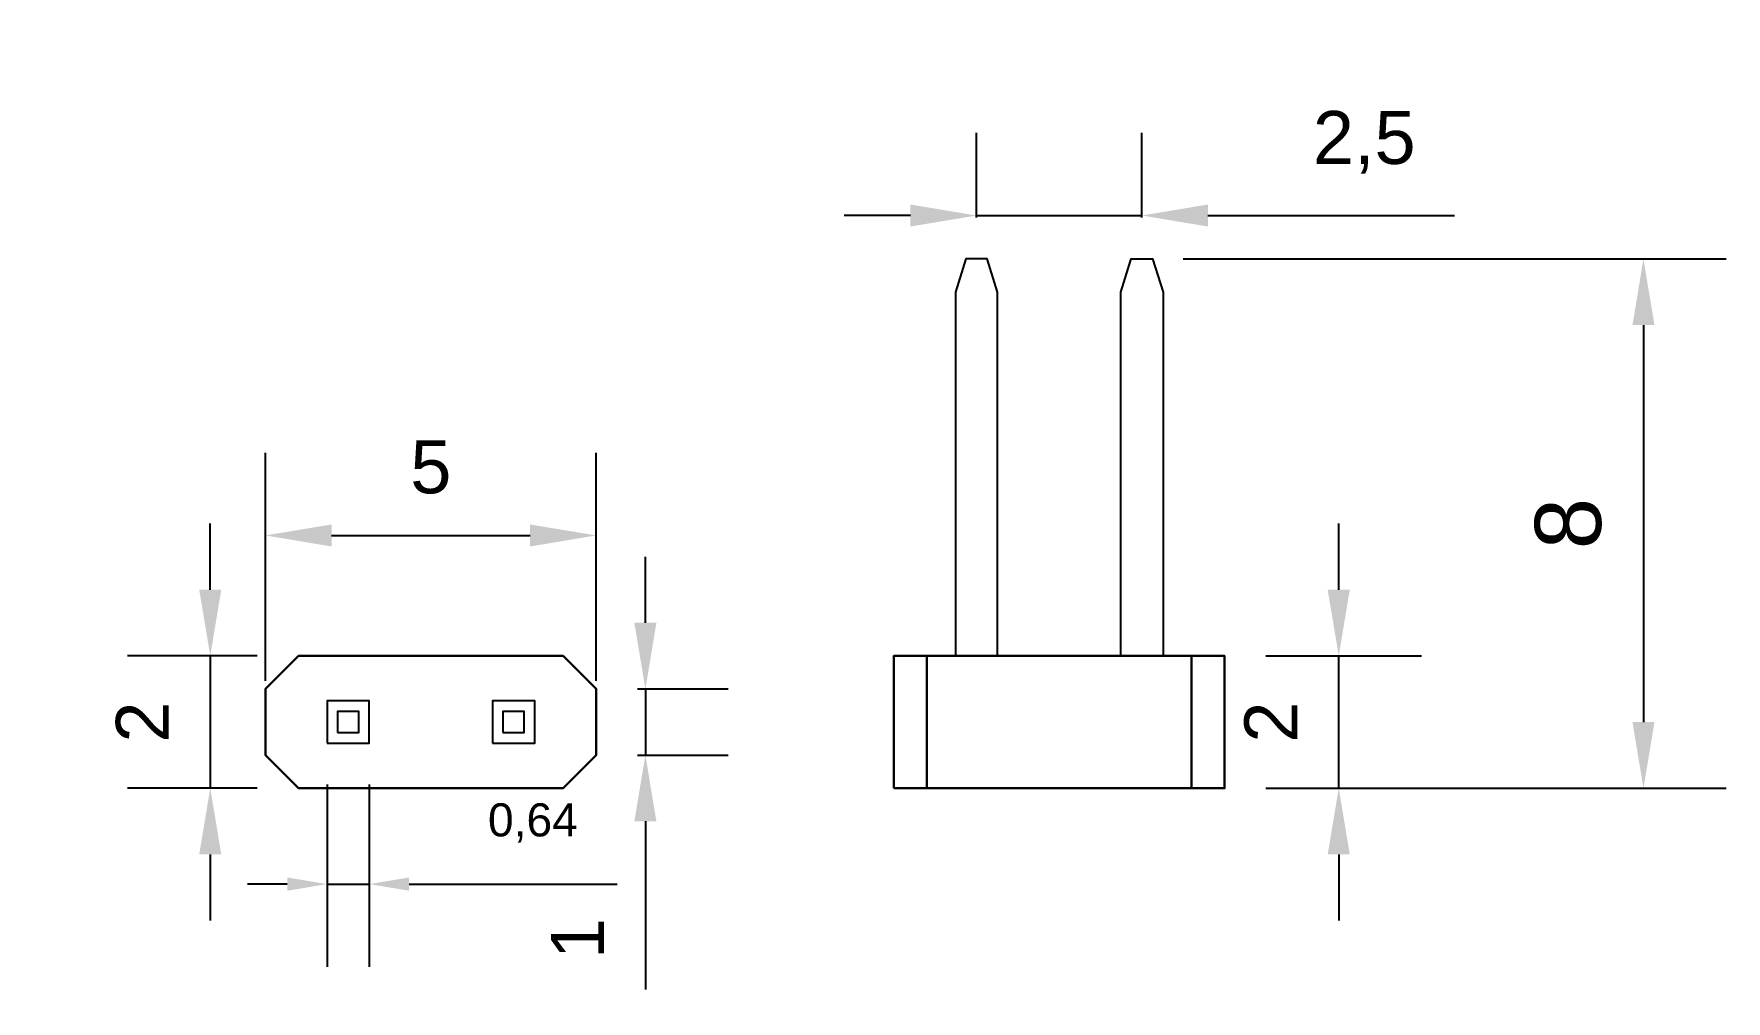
# Model space of a CAD drawing. Header units: millimetres. Extents: x 6.5 to 32.1, y 6.8 to 21.4.
import ezdxf

# ---------------------------------------------------------------- set-up
doc = ezdxf.new("R2010")
doc.units = ezdxf.units.MM
doc.layers.add('ConnectorPin', color=133, linetype='Continuous')
doc.layers.add('Cote', color=7, linetype='Continuous')
doc.layers.add('ConnectorPinSupport', color=205, linetype='Continuous', lineweight=30)
doc.styles.get("Standard").update_dxf_attribs({"font": 'arial.ttf'})
doc.dimstyles.new('ISO-25', dxfattribs={"dimtxt": 2.5, "dimasz": 2.5, "dimexe": 1.25, "dimexo": 0.625, "dimtad": 1, "dimtxsty": 'Standard', "dimcen": 2.5, "dimadec": 0, "dimazin": 0, "dimtfac": 1, "dimtmove": 0, "dimatfit": 3, "dimfxl": 1, "dimarcsym": 0})

# ---------------------------------------------------------------- blocks, each defined once
blk = doc.blocks.new('*D2')
at = {"layer": 'Cote', "color": 0, "lineweight": -2, "transparency": 16777216}
for p, q in [((10, 11.625), (10, 15.071)), ((15, 11.625), (15, 15.071)), ((11, 13.821), (14, 13.821))]:
    blk.add_line(p, q, dxfattribs=at)
at = {"layer": 'Cote', "color": 0, "transparency": 16777216}
for points in [[(11, 13.987), (11, 13.654), (10, 13.821)], [(14, 13.987), (14, 13.654), (15, 13.821)]]:
    blk.add_solid(points, dxfattribs=at)
at = {"layer": 'Defpoints', "color": 0, "transparency": 16777216}
for p in [(15, 13.821), (10, 11), (15, 11)]:
    blk.add_point(p, dxfattribs=at)
at = {"layer": 'Cote', "color": 0, "transparency": 16777216, "insert": (12.5, 14.852), "char_height": 2.5, "attachment_point": 5}
blk.add_mtext('{\\H0.32x;5}', dxfattribs=at)
blk = doc.blocks.new('*D3')
at = {"layer": 'Cote', "color": 0, "lineweight": -2, "transparency": 16777216}
for p, q in [((9.165, 13), (9.165, 14)), ((9.875, 12), (7.915, 12)), ((9.165, 12), (9.165, 10)), ((9.875, 10), (7.915, 10)), ((9.165, 9), (9.165, 8))]:
    blk.add_line(p, q, dxfattribs=at)
at = {"layer": 'Cote', "color": 0, "transparency": 16777216}
for points in [[(8.998, 13), (9.331, 13), (9.165, 12)], [(8.998, 9), (9.331, 9), (9.165, 10)]]:
    blk.add_solid(points, dxfattribs=at)
at = {"layer": 'Defpoints', "color": 0, "transparency": 16777216}
for p in [(10.5, 12), (9.165, 10), (10.5, 10)]:
    blk.add_point(p, dxfattribs=at)
at = {"layer": 'Cote', "color": 0, "transparency": 16777216, "insert": (8.138, 11), "char_height": 2.5, "attachment_point": 5, "rotation": 90}
blk.add_mtext('{\\H0.32x;2}', dxfattribs=at)
blk = doc.blocks.new('*D4')
at = {"layer": 'Cote', "color": 0, "lineweight": -2, "transparency": 16777216}
for p, q in [((15.744, 12.5), (15.744, 13.5)), ((15.625, 11.5), (16.994, 11.5)), ((15.744, 11.5), (15.744, 10.5)), ((15.625, 10.5), (16.994, 10.5)), ((15.744, 9.5), (15.744, 6.955))]:
    blk.add_line(p, q, dxfattribs=at)
at = {"layer": 'Cote', "color": 0, "transparency": 16777216}
for points in [[(15.577, 12.5), (15.91, 12.5), (15.744, 11.5)], [(15.577, 9.5), (15.91, 9.5), (15.744, 10.5)]]:
    blk.add_solid(points, dxfattribs=at)
at = {"layer": 'Defpoints', "color": 0, "transparency": 16777216}
for p in [(15, 11.5), (15, 10.5), (15.744, 10.5)]:
    blk.add_point(p, dxfattribs=at)
at = {"layer": 'Cote', "color": 0, "transparency": 16777216, "insert": (14.717, 7.728), "char_height": 2.5, "attachment_point": 5, "rotation": 90}
blk.add_mtext('{\\H0.32x;1}', dxfattribs=at)
blk = doc.blocks.new('*D5')
at = {"layer": 'Cote', "color": 0, "lineweight": -2, "transparency": 16777216}
for p, q in [((26.227, 13), (26.227, 14)), ((25.125, 12), (27.477, 12)), ((26.227, 10), (26.227, 12)), ((25.125, 10), (27.477, 10)), ((26.227, 9), (26.227, 8))]:
    blk.add_line(p, q, dxfattribs=at)
at = {"layer": 'Cote', "color": 0, "transparency": 16777216}
for points in [[(26.06, 13), (26.394, 13), (26.227, 12)], [(26.06, 9), (26.394, 9), (26.227, 10)]]:
    blk.add_solid(points, dxfattribs=at)
at = {"layer": 'Defpoints', "color": 0, "transparency": 16777216}
for p in [(24.5, 12), (26.227, 12), (24.5, 10)]:
    blk.add_point(p, dxfattribs=at)
at = {"layer": 'Cote', "color": 0, "transparency": 16777216, "insert": (25.2, 11), "char_height": 2.5, "attachment_point": 5, "rotation": 90}
blk.add_mtext('{\\H0.32x;2}', dxfattribs=at)
blk = doc.blocks.new('*D6')
at = {"layer": 'Cote', "color": 0, "lineweight": -2, "transparency": 16777216}
for p, q in [((20.75, 18.625), (20.75, 19.907)), ((23.25, 18.625), (23.25, 19.907)), ((19.75, 18.657), (18.75, 18.657)), ((20.75, 18.657), (23.25, 18.657)), ((24.25, 18.657), (27.976, 18.657))]:
    blk.add_line(p, q, dxfattribs=at)
at = {"layer": 'Cote', "color": 0, "transparency": 16777216}
for points in [[(19.75, 18.823), (19.75, 18.49), (20.75, 18.657)], [(24.25, 18.823), (24.25, 18.49), (23.25, 18.657)]]:
    blk.add_solid(points, dxfattribs=at)
at = {"layer": 'Defpoints', "color": 0, "transparency": 16777216}
for p in [(23.25, 18.657), (20.75, 18), (23.25, 18)]:
    blk.add_point(p, dxfattribs=at)
at = {"layer": 'Cote', "color": 0, "transparency": 16777216, "insert": (26.613, 19.762), "char_height": 2.5, "attachment_point": 5}
blk.add_mtext('{\\H0.32x;2,5}', dxfattribs=at)
blk = doc.blocks.new('*D7')
at = {"layer": 'Cote', "color": 0, "lineweight": -2, "transparency": 16777216}
for p, q in [((10.93, 10.055), (10.93, 7.3)), ((11.57, 10.055), (11.57, 7.3)), ((10.33, 8.55), (9.73, 8.55)), ((10.93, 8.55), (11.57, 8.55)), ((12.17, 8.55), (15.317, 8.55))]:
    blk.add_line(p, q, dxfattribs=at)
at = {"layer": 'Cote', "color": 0, "transparency": 16777216}
for points in [[(10.33, 8.65), (10.33, 8.45), (10.93, 8.55)], [(12.17, 8.65), (12.17, 8.45), (11.57, 8.55)]]:
    blk.add_solid(points, dxfattribs=at)
at = {"layer": 'Defpoints', "color": 0, "transparency": 16777216}
for p in [(10.93, 10.68), (11.57, 10.68), (11.57, 8.55)]:
    blk.add_point(p, dxfattribs=at)
at = {"layer": 'Cote', "color": 0, "transparency": 16777216, "insert": (14.043, 9.475), "char_height": 2.5, "attachment_point": 5}
blk.add_mtext('{\\H0.2x;0,64}', dxfattribs=at)
blk = doc.blocks.new('*D8')
at = {"layer": 'Cote', "color": 0, "lineweight": -2, "transparency": 16777216}
for p, q in [((23.875, 18), (32.084, 18)), ((30.834, 17), (30.834, 11)), ((25.125, 10), (32.084, 10))]:
    blk.add_line(p, q, dxfattribs=at)
at = {"layer": 'Cote', "color": 0, "transparency": 16777216}
for points in [[(30.668, 17), (31.001, 17), (30.834, 18)], [(30.668, 11), (31.001, 11), (30.834, 10)]]:
    blk.add_solid(points, dxfattribs=at)
at = {"layer": 'Defpoints', "color": 0, "transparency": 16777216}
for p in [(23.25, 18), (24.5, 10), (30.834, 10)]:
    blk.add_point(p, dxfattribs=at)
at = {"layer": 'Cote', "color": 0, "transparency": 16777216, "insert": (29.699, 14), "char_height": 2.5, "attachment_point": 5, "rotation": 90}
blk.add_mtext('{\\H0.4x;8}', dxfattribs=at)

msp = doc.modelspace()

# ---------------------------------------------------------------- linework, layer by layer
at = {"layer": 'ConnectorPin'}
for points in [[(21.07, 12), (21.07, 17.5), (20.91, 18), (20.59, 18), (20.43, 17.5), (20.43, 12), (21.09, 12)], [(22.93, 12), (22.93, 17.5), (23.09, 18), (23.41, 18), (23.57, 17.5), (23.57, 12), (22.91, 12)]]:
    msp.add_lwpolyline(points, dxfattribs=at)
for points in [[(10.93, 10.68), (11.57, 10.68), (11.57, 11.32), (10.93, 11.32)], [(13.43, 10.68), (14.07, 10.68), (14.07, 11.32), (13.43, 11.32)], [(11.09, 10.84), (11.41, 10.84), (11.41, 11.16), (11.09, 11.16)], [(13.59, 10.84), (13.91, 10.84), (13.91, 11.16), (13.59, 11.16)]]:
    msp.add_lwpolyline(points, close=True, dxfattribs=at)
at = {"layer": 'ConnectorPinSupport'}
msp.add_line((20.43, 12), (23.57, 12), dxfattribs=at)
for points in [[(14.5, 12), (10.5, 12), (10, 11.5), (10, 10.5), (10.5, 10), (14.5, 10), (15, 10.5), (15, 11.5)], [(19.5, 10), (24.5, 10), (24.5, 12), (19.5, 12)], [(20.43, 12), (21.07, 12), (21.07, 12), (20.43, 12)]]:
    msp.add_lwpolyline(points, close=True, dxfattribs=at)
for points in [[(20, 12), (20, 10)], [(24, 10), (24, 12)]]:
    msp.add_lwpolyline(points, dxfattribs=at)

# ---------------------------------------------------------------- dimensions: what is measured, and where the dimension line sits
at = {"layer": 'Cote'}
for base, p1, p2, text, override, picture, middle in [((23.25, 18.657), (20.75, 18), (23.25, 18), '{\\H0.32x;<>}', {"dimasz": 1}, '*D6', (26.613, 19.762)), ((15, 13.821), (10, 11), (15, 11), '{\\H0.32x;<>}', {"dimasz": 1}, '*D2', (12.5, 14.852)), ((11.57, 8.55), (10.93, 10.68), (11.57, 10.68), '{\\H0.2x;<>}', {"dimasz": 0.6}, '*D7', (14.043, 9.475))]:
    dim = msp.add_linear_dim(base=base, p1=p1, p2=p2, text=text, dimstyle='ISO-25', override=override, dxfattribs=at)
    dim.commit()
    dim.dimension.update_dxf_attribs({"geometry": picture, "text_midpoint": middle})
for base, p1, p2, text, picture, middle in [((30.834, 10), (23.25, 18), (24.5, 10), '{\\H0.4x;<>}', '*D8', (29.699, 14)), ((9.165, 10), (10.5, 12), (10.5, 10), '{\\H0.32x;<>}', '*D3', (8.138, 11)), ((15.744, 10.5), (15, 11.5), (15, 10.5), '{\\H0.32x;<>}', '*D4', (14.717, 7.728))]:
    dim = msp.add_linear_dim(base=base, p1=p1, p2=p2, angle=90, text=text, dimstyle='ISO-25', override={"dimasz": 1}, dxfattribs=at)
    dim.commit()
    dim.dimension.update_dxf_attribs({"geometry": picture, "text_midpoint": middle})
dim = msp.add_linear_dim(base=(26.227, 12), p1=(24.5, 10), p2=(24.5, 12), angle=90, text='{\\H0.32x;<>}', dimstyle='ISO-25', override={"dimasz": 1}, dxfattribs=at)
dim.commit()
dim.dimension.update_dxf_attribs({"geometry": '*D5', "text_midpoint": (26.227, 11), "dimtype": 160})

doc.saveas('drawing.dxf')
